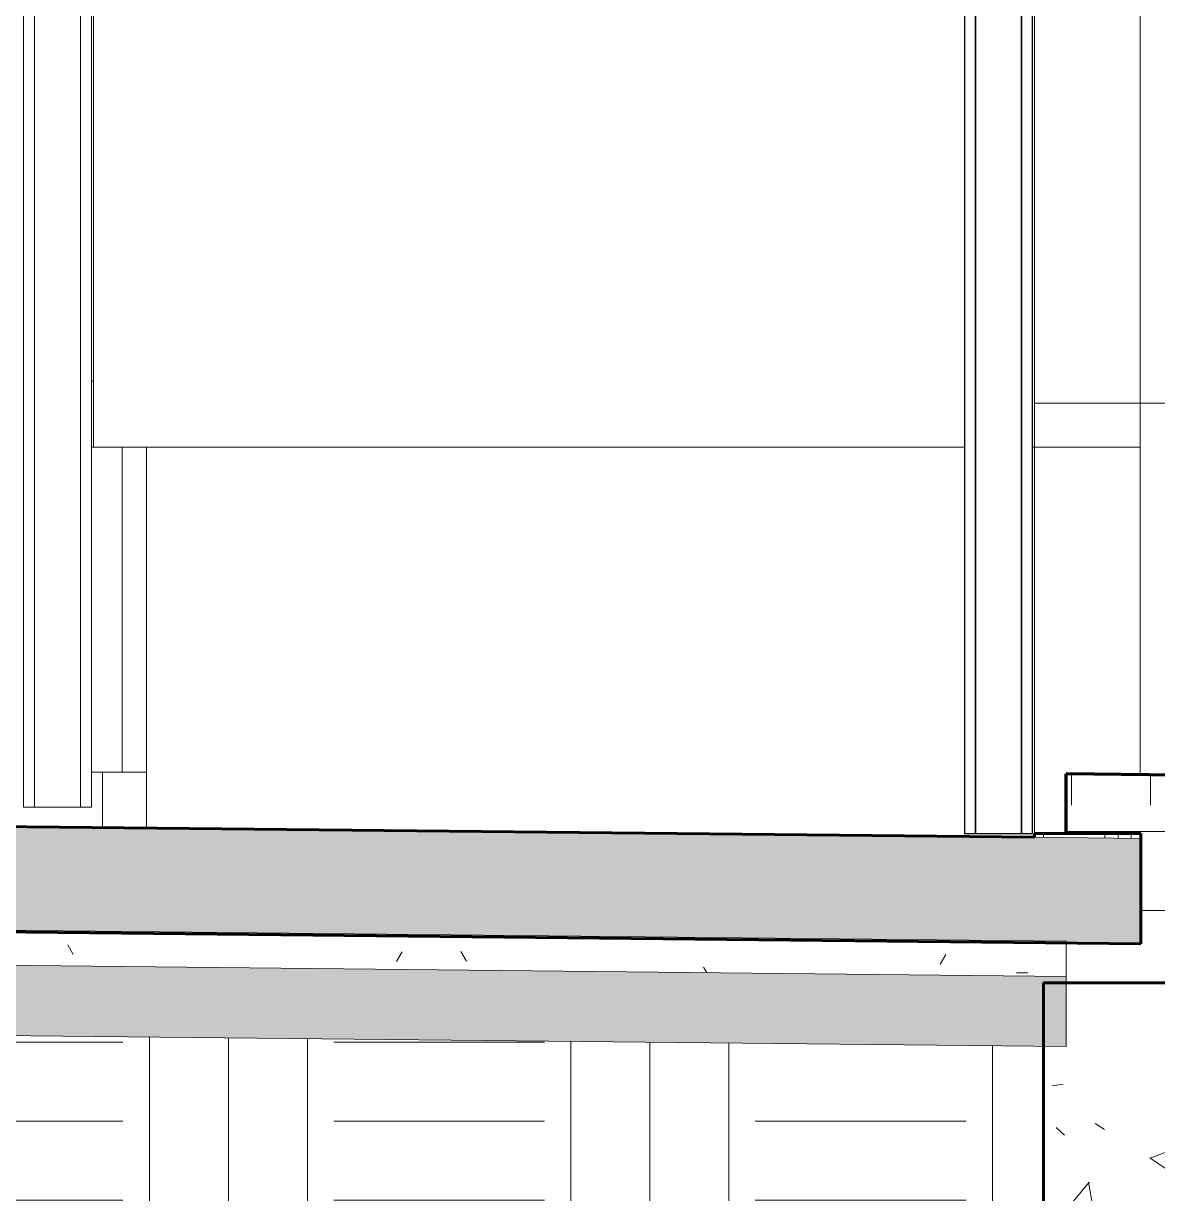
# Model space of a CAD drawing. Header units: inches. Extents: x 94 to 2128, y -110 to 279.
# Drawn here: x 1998.5 to 2063.1, y 6 to 72.6 of the extents above; entities that cross this region are included whole.
import ezdxf

# ---------------------------------------------------------------- set-up
doc = ezdxf.new("R2010")
doc.units = ezdxf.units.IN
doc.header["$MEASUREMENT"] = 0
for name, color, linetype, lineweight in [('A-DOOR', 31, 'Continuous', 18), ('A-FLOR', 192, 'Continuous', 18), ('A-FLOR-PATT', 8, 'Continuous', 60), ('A-PART', 2, 'Continuous', 9), ('A-WALL', 113, 'Continuous', 18), ('A-WALL-PATT', 111, 'Continuous', 18), ('C-BLDG-PADS', 91, 'Continuous', 9), ('C-TOPO', 7, 'Continuous', 9), ('L-SITE-WALL', 31, 'Continuous', 18), ('S-COLS', 52, 'Continuous', 9), ('S-FNDN', 32, 'Continuous', 18)]:
    doc.layers.add(name, color=color, linetype=linetype, lineweight=lineweight)
pattern_1 = [(0, (-179.802, -54.394), (12, 12), [12, -12]), (0, (-179.802, -49.894), (12, 12), [12, -12]), (0, (-179.802, -45.394), (12, 12), [12, -12]), (90, (-178.302, -43.894), (-12, 12), [12, -12]), (90, (-173.802, -43.894), (-12, 12), [12, -12]), (90, (-169.302, -43.894), (-12, 12), [12, -12])]
pattern_2 = [(50, (-179.802, -54.394), (13.77135, -1.20496), [1.44, -15.84]), (355, (-179.802, -54.394), (-2.66442, 14.44218), [1.152, -12.672]), (100.451, (-178.654, -54.494), (11.107076, 13.237366), [1.224, -13.462]), (46.184, (-179.802, -50.554), (20.49128, -3.17785), [2.16, -23.76]), (96.636, (-178.094, -50.819), (17.94587, 18.70315), [1.836, -20.193]), (351.184, (-179.802, -50.554), (17.94541, 18.70261), [1.728, -19.008]), (21, (-177.882, -51.514), (11.46052, -7.730365), [1.44, -15.84]), (326, (-177.882, -51.514), (4.67135, 13.92315), [1.152, -12.672]), (71.451, (-176.927, -52.158), (16.13207, 6.19284), [1.224, -13.462]), (37.5, (-179.802, -54.394), (0.233123, 6.39175), [0.634, -11.885, 0.634, -12.23, -12.72]), (37.5, (-179.802, -54.394), (0.233123, 6.39175), [-25.382, 0.634, -12.086]), (7.5, (-179.802, -54.394), (5.05073, 7.57304), [0.634, -6.701, 0.634, -11.597, -4.848]), (7.5, (-179.802, -54.394), (5.05073, 7.57304), [-19.565, 0.634, -4.214]), (327.5, (-184.084, -54.394), (10.24958, -0.43289), [0.634, -4.166, 0.634, -14.342, -19.872]), (327.5, (-184.084, -54.394), (10.24958, -0.43289), [-19.776, 0.634, -19.238]), (317.5, (-186.004, -54.394), (11.19739, 1.922144), [0.634, -5.606, 0.634, -9.312, -14.112]), (317.5, (-186.004, -54.394), (11.19739, 1.922144), [-16.186, 0.634, -13.478])]

# ---------------------------------------------------------------- blocks, each defined once
blk = doc.blocks.new('Door-Garage-CHD-3000-J-Wood-Single - 108 x 84-1268500-Section - North_South - Looking East - Kitchen _ Stair _ Garage')
at = {"layer": 'A-DOOR', "lineweight": 30}
for p, q in [((391.102, 110.5), (391.102, 26.5)), ((391.727, 26.5), (391.727, 110.5)), ((391.727, 110.5), (391.727, 26.5)), ((394.352, 110.5), (394.352, 26.5)), ((394.352, 26.5), (394.352, 110.5)), ((394.977, 26.5), (394.977, 110.5)), ((391.102, 26.5), (391.727, 26.5)), ((391.727, 26.5), (394.352, 26.5)), ((394.352, 26.5), (394.977, 26.5))]:
    blk.add_line(p, q, dxfattribs=at)
at = {"layer": 'A-DOOR'}
blk.add_line((401.102, 110.5), (401.102, 29.851), dxfattribs=at)
blk = doc.blocks.new('Door-Garage-CHD-3000-J-Wood-Single - 108 x 84-V40-Section - North_South - Looking East - Kitchen _ Stair _ Garage')
at = {"layer": 'A-DOOR', "lineweight": 9}
for p, q in [((337.528, 28), (337.528, 112)), ((338.153, 112), (338.153, 28)), ((338.153, 28), (338.153, 112)), ((340.778, 28), (340.778, 112)), ((340.778, 112), (340.778, 28)), ((341.403, 112), (341.403, 28)), ((337.528, 28), (338.153, 28)), ((338.153, 28), (340.778, 28)), ((340.778, 28), (341.403, 28))]:
    blk.add_line(p, q, dxfattribs=at)

msp = doc.modelspace()

# ---------------------------------------------------------------- hatches: boundary and pattern name
at = {"layer": 'A-FLOR-PATT', "lineweight": 9}
h = msp.add_hatch(dxfattribs=at)
h.set_pattern_fill('FP_17', color=256, style=0, pattern_type=2)
h.set_pattern_definition(pattern_2)
h.paths.add_polyline_path([(2062.15905, 20.22398), (2062.15905, 26.2243), (1699.69228, 30), (1699.69228, 23.99967), (2054.6837, 20.30185)], flags=0)
at = {"layer": 'A-WALL-PATT', "lineweight": 9}
h = msp.add_hatch(dxfattribs=at)
h.set_pattern_fill('FP_17', color=256, style=0, pattern_type=2)
h.set_pattern_definition(pattern_2)
h.paths.add_polyline_path([(2056.61386, -48.5), (2066.61386, -48.5), (2066.61386, 18), (2056.61386, 18), (2056.61386, -1.69475)], flags=0)
at = {"layer": 'C-BLDG-PADS'}
h = msp.add_hatch(dxfattribs=at)
h.set_pattern_fill('FP_16', color=256, style=0, pattern_type=2)
h.set_pattern_definition([(0, (-179.802, -54.394), (15.36, 3.84), [0.634, -10.886, 0.634, -10.886, -61.44]), (0, (-179.802, -54.394), (15.36, 3.84), [-23.04, 0.634, -22.406, 0.634, -10.886, -26.88]), (0, (-179.802, -54.394), (15.36, 3.84), [-57.6, 0.634, -7.046, 0.634, -18.566]), (120, (-174.042, -52.474), (-11.0055376, 11.38215), [0.634, -10.886, 0.634, -10.886, -61.44]), (120, (-174.042, -52.474), (-11.0055376, 11.38215), [-23.04, 0.634, -22.406, 0.634, -10.886, -26.88]), (120, (-174.042, -52.474), (-11.0055376, 11.38215), [-57.6, 0.634, -7.046, 0.634, -18.566]), (240, (-172.122, -44.794), (-4.3544624, -15.22215), [0.634, -10.886, 0.634, -10.886, -61.44]), (240, (-172.122, -44.794), (-4.3544624, -15.22215), [-23.04, 0.634, -22.406, 0.634, -10.886, -26.88]), (240, (-172.122, -44.794), (-4.3544624, -15.22215), [-57.6, 0.634, -7.046, 0.634, -18.566])])
h.paths.add_polyline_path([(2057.91434, 18.36545), (2057.91434, 20.36556), (1709.03934, 23.99967), (1709.03934, 21.99957), (2054.6837, 18.3991)], flags=0)
h = msp.add_hatch(dxfattribs=at)
h.set_pattern_fill('FP_21', color=256, style=0, pattern_type=2)
h.set_pattern_definition([(0, (-179.802, -54.394), (7.68, 1.92), [0.634, -5.126, 0.634, -5.126, -30.72]), (0, (-179.802, -54.394), (7.68, 1.92), [-11.52, 0.634, -10.886, 0.634, -5.126, -13.44]), (0, (-179.802, -54.394), (7.68, 1.92), [-28.8, 0.634, -3.206, 0.634, -8.966]), (120, (-176.922, -53.434), (-5.5027688, 5.6910751), [0.634, -5.126, 0.634, -5.126, -30.72]), (120, (-176.922, -53.434), (-5.5027688, 5.6910751), [-11.52, 0.634, -10.886, 0.634, -5.126, -13.44]), (120, (-176.922, -53.434), (-5.5027688, 5.6910751), [-28.8, 0.634, -3.206, 0.634, -8.966]), (240, (-175.962, -49.594), (-2.1772312, -7.6110751), [0.634, -5.126, 0.634, -5.126, -30.72]), (240, (-175.962, -49.594), (-2.1772312, -7.6110751), [-11.52, 0.634, -10.886, 0.634, -5.126, -13.44]), (240, (-175.962, -49.594), (-2.1772312, -7.6110751), [-28.8, 0.634, -3.206, 0.634, -8.966])])
h.paths.add_polyline_path([(2057.91434, 14.36523), (2057.91434, 18.36545), (1709.03934, 21.99957), (1709.03934, 17.99935), (2054.6837, 14.39889)], flags=0)
at = {"layer": 'C-TOPO'}
h = msp.add_hatch(dxfattribs=at)
h.set_pattern_fill('FP_20', color=256, style=0, pattern_type=2)
h.set_pattern_definition(pattern_1)
h.paths.add_polyline_path([(2062.61158, -110.07775), (2066.61386, -110.07775), (2066.61386, -56.5), (2057.91434, -56.5), (2057.91434, -110.07775), (2058.22538, -110.07775)], flags=0)
h.paths.add_polyline_path([(2057.91434, 18), (2066.61386, 18), (2066.61386, 29.76914), (2060.11386, 29.86824), (2057.91434, 29.89053), (2057.91434, 26.5), (2062.15905, 26.5), (2062.15905, 20.22398), (2057.91434, 20.26819), (2057.91434, 18.36545)], flags=0)
h = msp.add_hatch(dxfattribs=at)
h.set_pattern_fill('FP_20', color=256, style=0, pattern_type=2)
h.set_pattern_definition(pattern_1)
h.paths.add_polyline_path([(2034.603, -110.07775), (2057.91434, -110.07775), (2057.91434, -56.5), (2049.61386, -56.5), (2049.61386, -48.5), (2056.61386, -48.5), (2056.61386, 14.37878), (1709.03934, 17.99935), (1709.03934, -110.07775), (2032.74431, -110.07775)], flags=0)

# ---------------------------------------------------------------- linework, layer by layer
at = {"layer": 'A-FLOR', "lineweight": 60}
for p, q in [((2056.11386, 26.28728), (1699.69228, 30)), ((2062.15905, 20.22398), (2062.15905, 26.2243)), ((1699.69228, 23.99967), (2062.15905, 20.22398))]:
    msp.add_line(p, q, dxfattribs=at)
at = {"layer": 'A-PART'}
for p, q in [((2008.53934, 48.5), (2005.53934, 48.5)), ((2005.53934, 48.5), (2005.53934, 30)), ((2052.11386, 48.5), (2008.53934, 48.5)), ((2056.11386, 48.5), (2055.98886, 48.5)), ((2003.03934, 30), (2002.41434, 30)), ((2005.53934, 30), (2005.53934, 26.81409))]:
    msp.add_line(p, q, dxfattribs=at)
at = {"layer": 'A-WALL'}
for p, q in [((2002.53934, 48.5), (2002.53934, 136.19231)), ((2056.11386, 48.5), (2056.11386, 110.5)), ((2062.11386, 110.5), (2062.11386, 48.5)), ((2005.53934, 48.5), (2002.41434, 48.5)), ((2062.11386, 48.5), (2056.11386, 48.5)), ((2056.11386, 26.28728), (2062.15905, 26.2243)), ((2056.61386, 26.28207), (2056.61386, 26.5)), ((2060.11386, 26.24561), (2060.11386, 26.5)), ((2060.86386, 26.2378), (2060.86386, 26.5)), ((2061.61386, 26.22998), (2061.61386, 26.5))]:
    msp.add_line(p, q, dxfattribs=at)
at = {"layer": 'C-BLDG-PADS', "lineweight": 18}
for p, q in [((2057.91434, 20.36556), (1709.03934, 23.99967)), ((2057.91434, 14.36523), (2057.91434, 20.36556)), ((1709.03934, 17.99935), (2057.91434, 14.36523))]:
    msp.add_line(p, q, dxfattribs=at)
at = {"layer": 'C-BLDG-PADS'}
msp.add_line((2057.91434, 18.36545), (1709.03934, 21.99957), dxfattribs=at)
at = {"layer": 'C-TOPO'}
for p, q in [((2057.91433, 29.92353), (2057.91433, 29.89053)), ((2057.91433, 29.92353), (2057.91433, 29.89053)), ((2057.91433, 29.92353), (2057.91433, 29.89053)), ((2062.61158, 29.84293), (2057.91433, 29.89053)), ((2057.91433, 26.5), (2057.91433, 29.89053)), ((2057.91433, 29.89053), (2057.91433, 26.5)), ((2062.61158, 29.84293), (2058.91568, 29.90635)), ((2066.61383, 29.76914), (2062.61158, 29.84293))]:
    msp.add_line(p, q, dxfattribs=at)
at = {"layer": 'C-TOPO', "lineweight": 80}
for p, q in [((2062.61158, 29.84293), (2057.91434, 29.89053)), ((2057.91434, 26.5), (2057.91434, 29.89053)), ((2057.91434, 26.5), (2057.91434, 29.89053)), ((2066.61386, 29.76914), (2062.61158, 29.84293))]:
    msp.add_line(p, q, dxfattribs=at)
at = {"layer": 'L-SITE-WALL'}
for p, q in [((2002.53934, 52.25), (2002.41434, 52.25)), ((2056.11386, 51), (2066.61386, 51)), ((2008.53934, 48.5), (2005.53934, 48.5)), ((2005.53934, 48.5), (2005.53934, 26.81409)), ((2056.11386, 26.5), (2056.11386, 48.5))]:
    msp.add_line(p, q, dxfattribs=at)
at = {"layer": 'L-SITE-WALL', "lineweight": 60}
for p, q in [((2056.11386, 26.5), (2056.11386, 26.28728)), ((2062.15905, 26.5), (2056.11386, 26.5)), ((2062.15905, 26.2243), (2062.15905, 26.5))]:
    msp.add_line(p, q, dxfattribs=at)
at = {"layer": 'S-COLS'}
msp.add_line((2004.16434, 48.5), (2004.16434, 30), dxfattribs=at)
at = {"layer": 'S-FNDN'}
for p, q in [((2005.53934, 30), (2002.41434, 30)), ((2003.03934, 30), (2003.03934, 26.84013))]:
    msp.add_line(p, q, dxfattribs=at)
at = {"layer": 'S-FNDN', "lineweight": 60}
for p, q in [((2056.61386, 18), (2056.61386, -48.5)), ((2066.61386, 18), (2056.61386, 18))]:
    msp.add_line(p, q, dxfattribs=at)

# ---------------------------------------------------------------- block references
at = {"layer": 'A-DOOR'}
for name in ['Door-Garage-CHD-3000-J-Wood-Single - 108 x 84-1268500-Section - North_South - Looking East - Kitchen _ Stair _ Garage', 'Door-Garage-CHD-3000-J-Wood-Single - 108 x 84-V40-Section - North_South - Looking East - Kitchen _ Stair _ Garage']:
    msp.add_blockref(name, (1661.01157, 0), dxfattribs=at)

doc.saveas('drawing.dxf')
